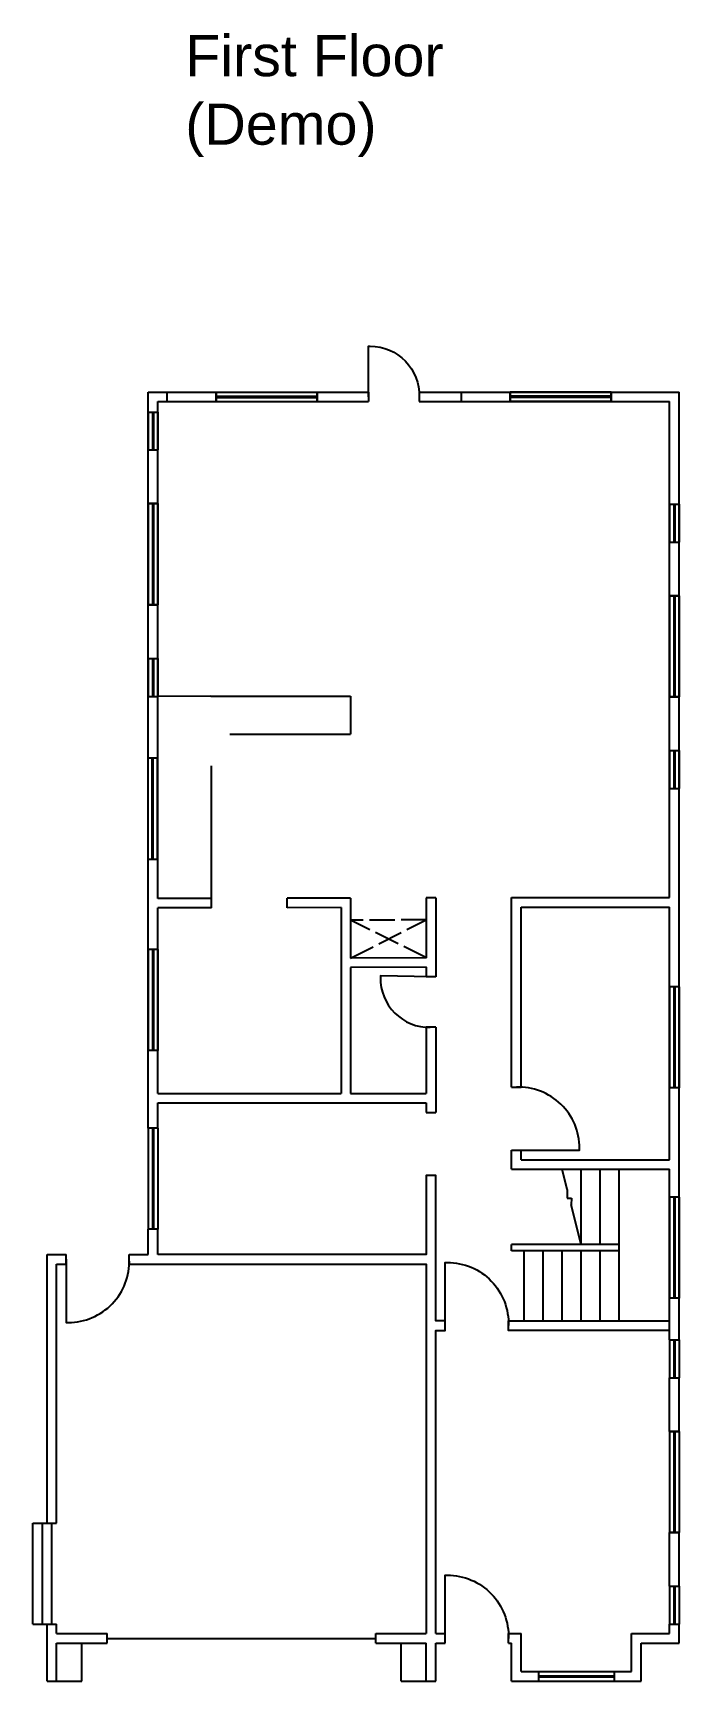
# Model space of a CAD drawing. Header units: inches. Extents: x 128 to 5112, y 389 to 3373.
# Drawn here: x 128 to 435, y 392 to 1175 of the extents above; entities that cross this region are included whole.
import ezdxf

# ---------------------------------------------------------------- set-up
doc = ezdxf.new("R2010")
doc.units = ezdxf.units.IN
doc.linetypes.add('ACAD_ISO02W100', pattern=[15, 12, -3])
for name, color, linetype in [('2d stair', 104, 'Continuous'), ('door', 10, 'Continuous'), ('wall', 7, 'Continuous'), ('window', 200, 'Continuous')]:
    doc.layers.add(name, color=color, linetype=linetype)
doc.styles.get("Standard").update_dxf_attribs({"font": 'arial.ttf'})

# ---------------------------------------------------------------- blocks, each defined once
blk = doc.blocks.new('d door')
at = {"layer": 'door'}
blk.add_lwpolyline([(0, 0), (0, 30), (1, 30, -0.424176), (30, 0, 1.034483)], format="xyb", dxfattribs=at)
blk = doc.blocks.new('*U32')
at = {"layer": 'door'}
blk.add_lwpolyline([(0, 0), (0.4, 24), (1.2, 23.98, -0.424176), (24, -0.4, 1.034483)], format="xyb", dxfattribs=at)
blk = doc.blocks.new('*U33')
at = {"layer": 'door'}
blk.add_lwpolyline([(0, 0), (0, 24), (0.8, 24, -0.424176), (24, 0, 1.034483)], format="xyb", dxfattribs=at)

msp = doc.modelspace()

# ---------------------------------------------------------------- linework, layer by layer
at = {"extrusion": (0, -1, 0)}
msp.add_line((430.55, 558.94), (430.55, 563.44), dxfattribs=at)
at = {"layer": '2d stair'}
for p, q in [((381.98, 625.79), (379.55, 635.44)), ((388.55, 599.76), (388.55, 635.44)), ((397.55, 599.76), (397.55, 635.44)), ((406.55, 599.76), (406.55, 635.44)), ((381.98, 625.79), (382.01, 621.75)), ((382.01, 621.75), (384.05, 621.75)), ((384.05, 621.75), (383.81, 618.55)), ((388.55, 599.76), (383.81, 618.55)), ((406.55, 599.76), (355.55, 599.76)), ((355.55, 596.76), (355.55, 599.76)), ((406.55, 596.76), (355.55, 596.76)), ((361.55, 563.44), (361.55, 596.76)), ((370.55, 563.44), (370.55, 596.76)), ((379.55, 563.44), (379.55, 596.76)), ((388.55, 563.44), (388.55, 596.76)), ((397.55, 563.44), (397.55, 596.76)), ((406.55, 596.76), (406.55, 599.76)), ((406.55, 563.44), (406.55, 596.76))]:
    msp.add_line(p, q, dxfattribs=at)
at = {"layer": 'door'}
for p, q in [((128.3, 419.44), (128.3, 467.44)), ((128.3, 467.44), (137.3, 467.44)), ((132.8, 419.44), (132.8, 467.44)), ((137.3, 419.44), (137.3, 467.44)), ((128.3, 419.44), (137.3, 419.44))]:
    msp.add_line(p, q, dxfattribs=at)
at = {"layer": 'wall'}
for p, q in [((183.05, 654.94), (183.05, 1004.44)), ((183.05, 1004.44), (287.64, 1004.44)), ((192.05, 999.94), (192.05, 1004.44)), ((287.64, 1004.44), (287.64, 999.94)), ((311.64, 1004.44), (435.05, 1004.44)), ((311.64, 1004.44), (311.64, 999.94)), ((331.55, 1004.44), (331.55, 999.94)), ((435.05, 554.44), (435.05, 1004.44)), ((183.05, 994.96), (187.55, 994.96)), ((183.05, 994.96), (187.55, 994.96)), ((187.55, 763.96), (187.55, 999.94)), ((187.55, 999.94), (263.3, 999.94)), ((263.3, 999.94), (287.64, 999.94)), ((311.64, 999.94), (430.55, 999.94)), ((430.55, 764.44), (430.55, 999.94)), ((183.05, 976.96), (187.55, 976.96)), ((183.05, 951.46), (183.05, 976.96)), ((183.05, 976.96), (187.55, 976.96)), ((187.55, 951.46), (187.55, 976.96)), ((430.55, 951.23), (435.05, 951.23)), ((430.55, 951.23), (435.05, 951.23)), ((430.55, 933.23), (435.05, 933.23)), ((430.55, 907.73), (430.55, 933.23)), ((430.55, 933.23), (435.05, 933.23)), ((435.05, 907.73), (435.05, 933.23)), ((183.05, 877.96), (183.05, 903.46)), ((187.55, 877.96), (187.55, 903.46)), ((183.05, 877.96), (187.55, 877.96)), ((183.05, 859.96), (187.55, 859.96)), ((212.77, 860.03), (187.27, 859.95)), ((212.77, 860.03), (260.77, 860.03)), ((260.77, 860.03), (279.05, 860.03)), ((279.05, 860.03), (279.05, 842.03)), ((430.55, 834.23), (430.55, 859.73)), ((435.05, 834.23), (435.05, 859.73)), ((221.78, 842.03), (260.77, 842.03)), ((260.77, 842.03), (279.05, 842.03)), ((430.55, 834.23), (435.05, 834.23)), ((213.05, 759.58), (213.05, 827)), ((430.55, 816.23), (435.05, 816.23)), ((213.05, 764.03), (187.55, 763.96)), ((187.55, 671.44), (187.55, 759.58)), ((213.05, 759.58), (187.55, 759.58)), ((279.05, 764.22), (249.05, 764.13)), ((249.05, 759.58), (249.05, 764.13)), ((274.55, 759.71), (249.05, 759.63)), ((274.55, 759.71), (274.55, 671.44)), ((279.05, 764.22), (279.05, 735.72)), ((319.55, 764.34), (315.05, 764.32)), ((315.05, 764.34), (315.05, 764.32)), ((315.05, 764.32), (315.05, 735.82)), ((319.55, 764.34), (319.55, 726.84)), ((355.55, 674.44), (355.55, 764.44)), ((355.55, 764.44), (430.55, 764.44)), ((355.56, 759.94), (355.55, 759.94)), ((360.05, 674.44), (360.05, 759.94)), ((360.05, 759.94), (430.55, 759.94)), ((430.55, 639.94), (430.55, 759.94)), ((315.12, 735.82), (279.05, 735.72)), ((315.13, 731.32), (279.05, 731.22)), ((279.05, 731.22), (279.05, 671.44)), ((315.05, 731.32), (315.05, 726.82)), ((319.55, 726.84), (315.05, 726.82)), ((319.55, 702.84), (315.05, 702.82)), ((315.05, 702.82), (315.05, 671.44)), ((319.55, 702.84), (319.55, 662.44)), ((355.55, 674.44), (360.05, 674.44)), ((187.55, 671.44), (274.55, 671.44)), ((187.55, 654.94), (187.55, 666.94)), ((187.55, 666.94), (315.05, 666.94)), ((279.05, 671.44), (315.05, 671.44)), ((315.05, 666.94), (315.05, 662.44)), ((315.05, 666.94), (315.05, 662.44)), ((315.05, 662.44), (319.55, 662.44)), ((355.55, 635.44), (355.55, 644.44)), ((355.55, 644.44), (360.05, 644.44)), ((360.05, 639.94), (360.05, 644.44)), ((355.55, 635.44), (430.55, 635.44)), ((360.05, 639.94), (430.55, 639.94)), ((430.55, 563.44), (430.55, 635.44)), ((315.05, 632.44), (315.05, 594.94)), ((183.05, 594.94), (183.05, 606.94)), ((187.55, 594.94), (187.55, 606.94)), ((135.05, 467.44), (135.05, 594.94)), ((135.05, 594.94), (144.05, 594.94)), ((144.05, 590.44), (144.05, 594.94)), ((174.05, 590.44), (174.05, 594.94)), ((174.05, 594.94), (183.05, 594.94)), ((139.55, 467.44), (139.55, 590.44)), ((139.55, 590.44), (144.05, 590.44)), ((430.55, 554.44), (430.55, 558.94)), ((430.55, 554.44), (435.05, 554.44)), ((430.55, 554.44), (435.05, 554.44)), ((430.55, 536.44), (435.05, 536.44)), ((430.55, 510.94), (430.55, 536.44)), ((430.55, 536.44), (435.05, 536.44)), ((435.05, 510.94), (435.05, 536.44)), ((135.05, 467.44), (139.55, 467.44)), ((430.55, 437.44), (430.55, 462.94)), ((435.05, 437.44), (435.05, 462.94)), ((430.55, 437.44), (435.05, 437.44)), ((135.05, 392.44), (135.05, 419.44)), ((135.05, 419.44), (139.55, 419.44)), ((139.55, 414.94), (139.55, 419.44)), ((139.55, 414.94), (163.55, 414.94)), ((163.55, 410.44), (163.55, 414.94)), ((291.05, 410.44), (291.05, 414.94)), ((291.05, 414.94), (315.05, 414.94)), ((319.55, 414.94), (324.05, 414.94)), ((324.05, 410.44), (324.05, 414.94)), ((354.05, 410.44), (354.05, 414.94)), ((354.05, 414.94), (360.05, 414.94)), ((360.05, 396.94), (360.05, 414.94)), ((412.55, 414.94), (430.55, 414.94)), ((412.55, 396.94), (412.55, 414.94)), ((430.55, 414.94), (430.55, 419.44)), ((430.55, 419.44), (435.05, 419.44)), ((435.05, 410.44), (435.05, 419.44)), ((139.55, 392.44), (139.55, 410.44)), ((139.55, 410.44), (163.55, 410.44)), ((151.55, 392.44), (151.55, 410.44)), ((291.05, 410.44), (315.05, 410.44)), ((303.05, 392.44), (303.05, 410.44)), ((315.05, 392.44), (315.05, 410.44)), ((319.55, 392.44), (319.55, 410.44)), ((319.55, 410.44), (324.05, 410.44)), ((354.05, 410.44), (355.55, 410.44)), ((355.55, 392.44), (355.55, 410.44)), ((417.05, 410.44), (435.05, 410.44)), ((417.05, 392.44), (417.05, 410.44)), ((135.05, 392.44), (151.55, 392.44)), ((303.05, 392.44), (319.55, 392.44)), ((355.55, 392.44), (368.3, 392.44)), ((360.05, 396.94), (368.3, 396.94)), ((404.3, 396.94), (412.55, 396.94)), ((404.3, 392.44), (417.05, 392.44))]:
    msp.add_line(p, q, dxfattribs=at)
at = {"layer": 'wall', "linetype": 'ACAD_ISO02W100'}
for p, q in [((315.06, 753.82), (278.99, 753.72)), ((279.05, 735.72), (315.05, 753.82)), ((315.12, 735.82), (279.05, 753.72))]:
    msp.add_line(p, q, dxfattribs=at)
at = {"layer": 'wall'}
for points in [[(319.55, 414.94), (319.55, 558.94), (324.05, 558.94), (324.05, 563.44), (319.55, 563.44), (319.55, 594.94), (319.55, 632.44), (315.05, 632.44), (315.05, 594.94), (187.55, 594.94)], [(174.05, 590.44), (315.05, 590.44), (315.05, 414.94)], [(430.55, 558.94), (354.05, 558.94), (354.05, 563.44), (430.55, 563.44)]]:
    msp.add_lwpolyline(points, dxfattribs=at)
at = {"layer": 'window'}
for p, q in [((215.3, 999.94), (215.3, 1004.44)), ((215.3, 1004.44), (215.3, 999.94)), ((215.3, 1004.44), (263.3, 1004.44)), ((215.3, 1002.44), (263.3, 1002.44)), ((215.3, 1001.94), (263.3, 1001.94)), ((263.3, 999.94), (263.3, 1004.44)), ((263.3, 999.94), (263.3, 1004.44)), ((263.3, 999.94), (263.3, 1004.44)), ((263.3, 1004.44), (263.3, 999.94)), ((354.8, 999.94), (354.8, 1004.44)), ((354.8, 999.94), (354.8, 1004.44)), ((354.8, 999.94), (354.8, 1004.44)), ((354.8, 1004.44), (354.8, 999.94)), ((402.8, 1004.44), (354.8, 1004.44)), ((402.8, 1002.44), (354.8, 1002.44)), ((402.8, 1001.94), (354.8, 1001.94)), ((402.8, 999.94), (402.8, 1004.44)), ((402.8, 1004.44), (402.8, 999.94)), ((183.05, 994.96), (183.05, 976.96)), ((185.05, 994.96), (185.05, 976.96)), ((185.55, 994.96), (185.55, 976.96)), ((187.55, 994.96), (187.55, 976.96)), ((215.3, 999.94), (263.3, 999.94)), ((402.8, 999.94), (354.8, 999.94)), ((183.05, 951.46), (187.55, 951.46)), ((187.55, 951.46), (183.05, 951.46)), ((183.05, 951.46), (183.05, 903.46)), ((185.05, 951.46), (185.05, 903.46)), ((185.55, 951.46), (185.55, 903.46)), ((187.55, 951.46), (187.55, 903.46)), ((430.55, 951.23), (430.55, 933.23)), ((432.55, 951.23), (432.55, 933.23)), ((433.05, 951.23), (433.05, 933.23)), ((435.05, 951.23), (435.05, 933.23)), ((430.55, 907.73), (435.05, 907.73)), ((435.05, 907.73), (430.55, 907.73)), ((430.55, 907.73), (430.55, 859.73)), ((432.55, 907.73), (432.55, 859.73)), ((433.05, 907.73), (433.05, 859.73)), ((435.05, 907.73), (435.05, 859.73)), ((183.05, 903.46), (187.55, 903.46)), ((183.05, 903.46), (187.55, 903.46)), ((183.05, 903.46), (187.55, 903.46)), ((187.55, 903.46), (183.05, 903.46)), ((183.05, 877.96), (183.05, 859.96)), ((185.05, 877.96), (185.05, 859.96)), ((185.55, 877.96), (185.55, 859.96)), ((187.55, 877.96), (187.55, 859.96)), ((430.55, 859.73), (435.05, 859.73)), ((430.55, 859.73), (435.05, 859.73)), ((430.55, 859.73), (435.05, 859.73)), ((435.05, 859.73), (430.55, 859.73)), ((187.27, 830.58), (182.77, 830.58)), ((182.77, 830.58), (182.77, 782.58)), ((184.77, 830.58), (184.77, 782.58)), ((185.27, 830.58), (185.27, 782.58)), ((187.27, 830.58), (187.27, 782.58)), ((430.55, 834.23), (430.55, 816.23)), ((432.55, 834.23), (432.55, 816.23)), ((433.05, 834.23), (433.05, 816.23)), ((435.05, 834.23), (435.05, 816.23)), ((187.27, 782.58), (182.77, 782.58)), ((187.55, 739.77), (183.05, 739.77)), ((183.05, 739.77), (183.05, 691.77)), ((185.05, 739.77), (185.05, 691.77)), ((185.55, 739.77), (185.55, 691.77)), ((187.55, 739.77), (187.55, 691.77)), ((435.05, 722.11), (430.55, 722.11)), ((430.55, 722.11), (430.55, 674.11)), ((432.55, 722.11), (432.55, 674.11)), ((433.05, 722.11), (433.05, 674.11)), ((435.05, 722.11), (435.05, 674.11)), ((187.55, 691.77), (183.05, 691.77)), ((435.05, 674.11), (430.55, 674.11)), ((187.55, 654.94), (183.05, 654.94)), ((183.05, 654.94), (183.05, 606.94)), ((185.05, 654.94), (185.05, 606.94)), ((185.55, 654.94), (185.55, 606.94)), ((187.55, 654.94), (187.55, 606.94)), ((435.05, 622.26), (430.55, 622.26)), ((430.55, 622.26), (430.55, 574.26)), ((432.55, 622.26), (432.55, 574.26)), ((433.05, 622.26), (433.05, 574.26)), ((435.05, 622.26), (435.05, 574.26)), ((187.55, 606.94), (183.05, 606.94)), ((435.05, 574.26), (430.55, 574.26)), ((430.55, 554.44), (430.55, 536.44)), ((432.55, 554.44), (432.55, 536.44)), ((433.05, 554.44), (433.05, 536.44)), ((435.05, 554.44), (435.05, 536.44)), ((430.55, 510.94), (435.05, 510.94)), ((435.05, 510.94), (430.55, 510.94)), ((430.55, 510.94), (430.55, 462.94)), ((432.55, 510.94), (432.55, 462.94)), ((433.05, 510.94), (433.05, 462.94)), ((435.05, 510.94), (435.05, 462.94)), ((430.55, 462.94), (435.05, 462.94)), ((430.55, 462.94), (435.05, 462.94)), ((430.55, 462.94), (435.05, 462.94)), ((435.05, 462.94), (430.55, 462.94)), ((430.55, 437.44), (430.55, 419.44)), ((432.55, 437.44), (432.55, 419.44)), ((433.05, 437.44), (433.05, 419.44)), ((435.05, 437.44), (435.05, 419.44)), ((163.55, 412.69), (291.05, 412.69)), ((368.3, 396.94), (368.3, 392.44)), ((368.3, 396.94), (404.3, 396.94)), ((368.3, 394.94), (404.3, 394.94)), ((368.3, 394.44), (404.3, 394.44)), ((368.3, 392.44), (404.3, 392.44)), ((404.3, 396.94), (404.3, 392.44))]:
    msp.add_line(p, q, dxfattribs=at)

# ---------------------------------------------------------------- block references
at = {"layer": 'door'}
for name, p in [('*U33', (287.64, 1002.19)), ('d door', (324.05, 561.19)), ('d door', (324.05, 412.69))]:
    msp.add_blockref(name, p, dxfattribs=at)
at = {"layer": 'door', "xscale": -1}
for name, p, rotation in [('*U32', (317.3, 726.83), 88.09031749224141), ('d door', (357.8, 644.44), 270), ('d door', (144.05, 592.69), 180)]:
    msp.add_blockref(name, p, dxfattribs=dict(at, rotation=rotation))

# ---------------------------------------------------------------- texts
at = {"layer": 'wall', "insert": (200.61, 1173.91, -56.33), "char_height": 19.5045, "width": 254.3075, "attachment_point": 1}
msp.add_mtext('First Floor ^J(Demo)', dxfattribs=at)

doc.saveas('drawing.dxf')
